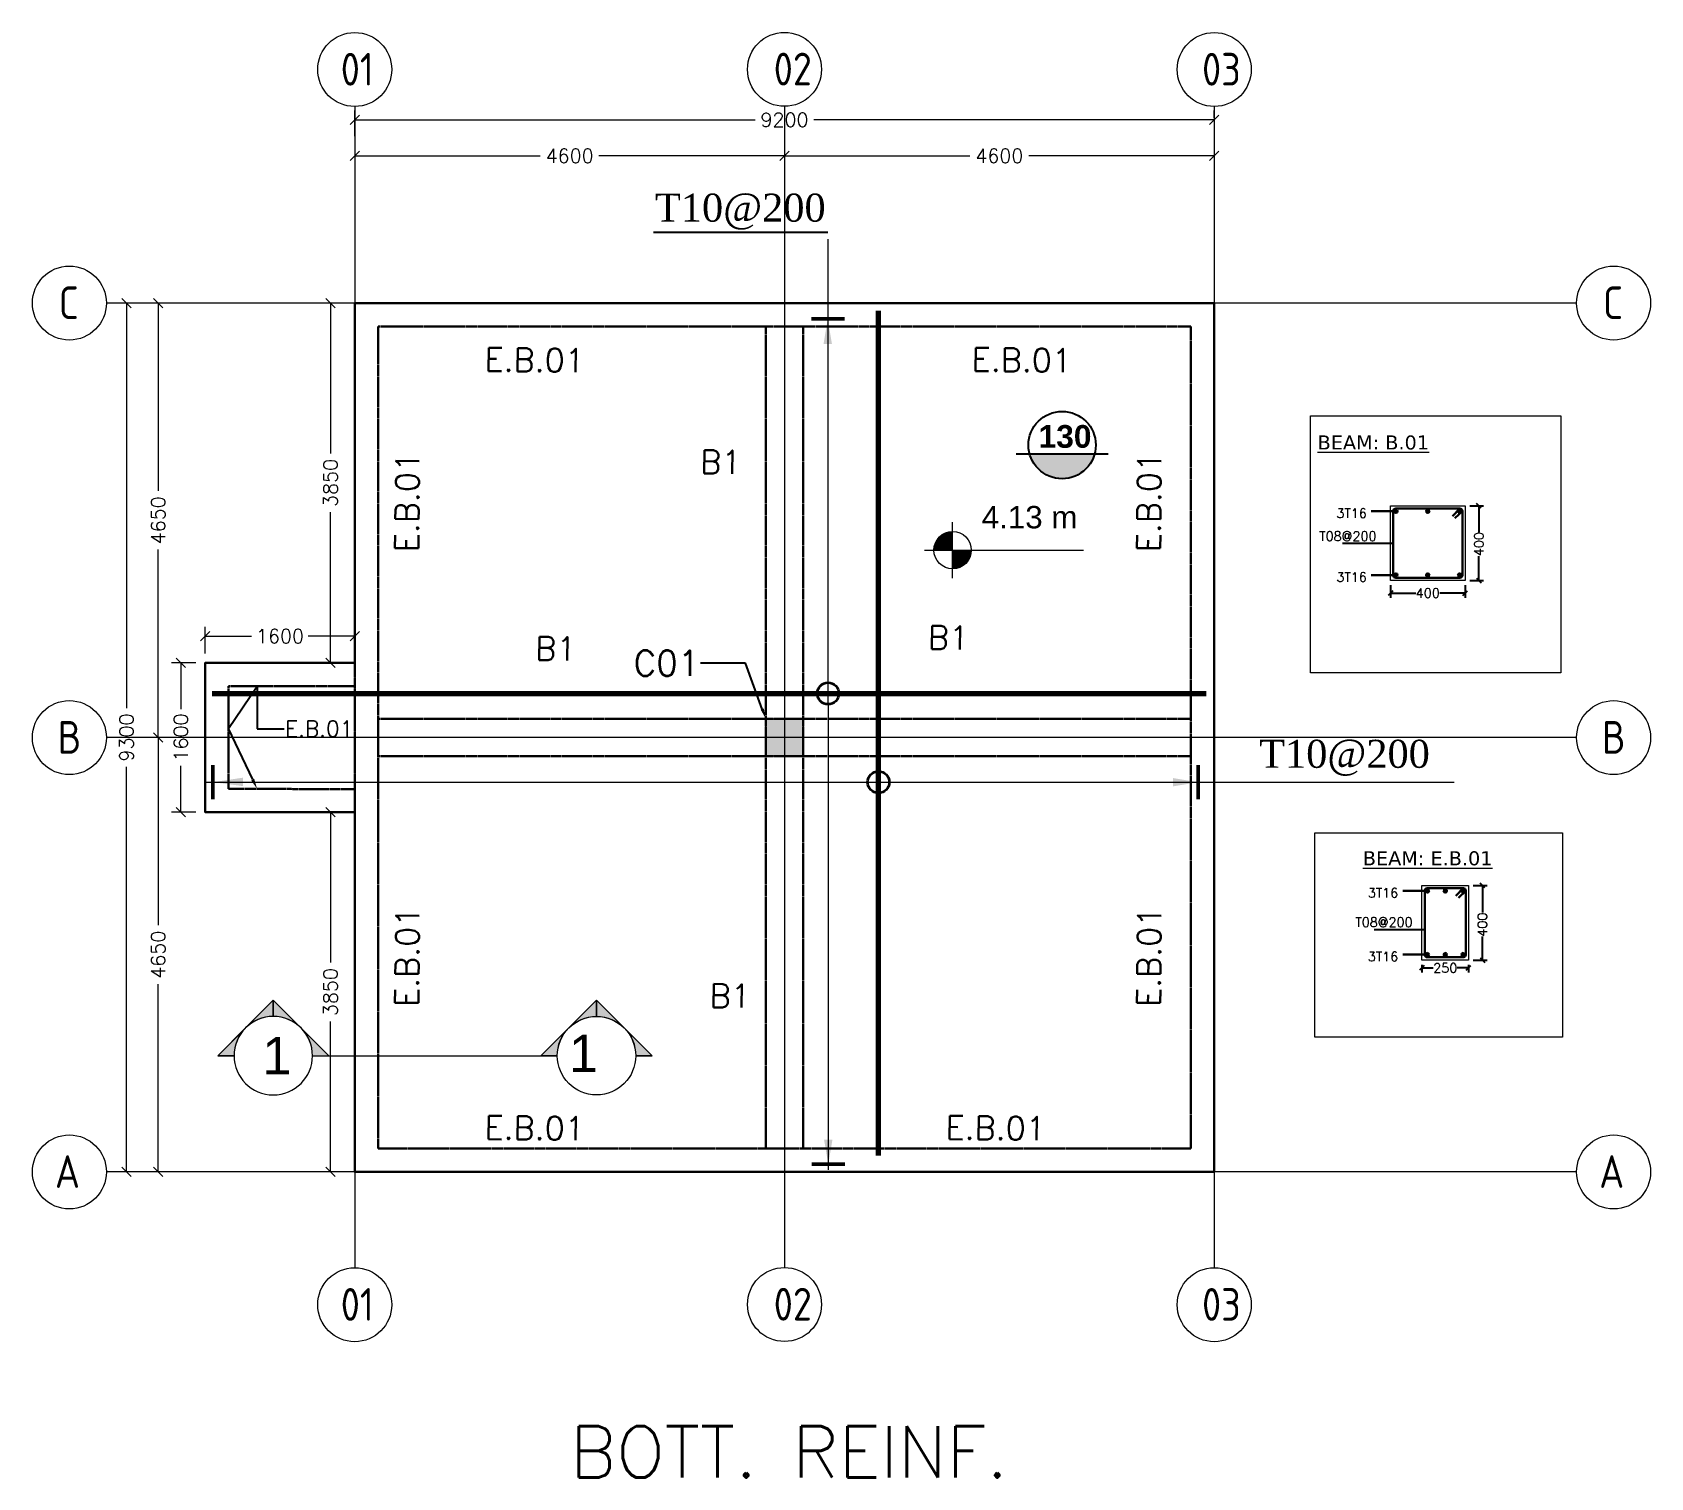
# Model space of a CAD drawing. Header units: millimetres. Extents: x 5119 to 442966, y -339486 to 193490.
# Drawn here: x 109405 to 126727, y 95606 to 111076 of the extents above; entities that cross this region are included whole.
import ezdxf
from ezdxf import colors
from ezdxf.entities.mleader import LeaderData, LeaderLine
from ezdxf.math import Vec2, Vec3

# ---------------------------------------------------------------- set-up
doc = ezdxf.new("R2010")
doc.units = ezdxf.units.MM
doc.header["$LTSCALE"] = 10
doc.header["$PDMODE"] = 34
doc.linetypes.add('D15N1A_R&D_E_pianta level 1 (L1)_00$0$PHANTOM', pattern=[12.7, 6.35, -1.27, 1.27, -1.27, 1.27, -1.27])
doc.linetypes.add('hidden', pattern=[6.25, 4.75, -1.5])
doc.layers.add('0SLABS_Pen_No__61', color=7, linetype='Continuous', lineweight=0, true_color=0x6a6a6a)
for name, color, linetype in [('2D Drafting', 7, 'Continuous'), ('SLAB', 1, 'Continuous'), ('text', 7, 'Continuous')]:
    doc.layers.add(name, color=color, linetype=linetype)
for name, color, linetype, lineweight in [('G-ANNO-DIMS', 111, 'Continuous', 9), ('G-ANNO-SYMB', 111, 'Continuous', 9), ('S-COLS', 52, 'Continuous', 9), ('STR-BEAM', 5, 'hidden', 30), ('STR-CONC', 3, 'Continuous', 30), ('STR-CONC_IN_SEC', 7, 'Continuous', 15), ('STR-DIM', 1, 'Continuous', 9), ('STR-GRID', 248, 'Continuous', 9), ('STR-HATCH', 4, 'Continuous', 9), ('STR-REINF_IN_SEC', 7, 'Continuous', 30), ('STR-TEXT', 7, 'Continuous', 9)]:
    doc.layers.add(name, color=color, linetype=linetype, lineweight=lineweight)
doc.styles.add('Arial_2', font='arial.ttf', dxfattribs={"height": 450})
doc.styles.add('Arial_3', font='arial.ttf', dxfattribs={"height": 240})
doc.styles.add('MINA_CM_S', font='romans.shx', dxfattribs={"height": 15})
doc.styles.add('MINA_MM', font='romans.shx', dxfattribs={"height": 200})
doc.styles.add('MINA_MM_ANNOT_PLAN', font='dim.shx', dxfattribs={"height": 350})
doc.styles.add('MINA_MM_S', font='romans.shx', dxfattribs={"height": 150})
doc.styles.add('MINA_MM_X-SEC_50', font='romans.shx', dxfattribs={"height": 100})
doc.styles.add('MZBOLT', font='times.ttf', dxfattribs={"height": 0.5})
doc.styles.add('style1', font='arialbd.ttf')
doc.dimstyles.new('MINA_MM_S', dxfattribs={"dimtxt": 150, "dimasz": 100, "dimexe": 100, "dimexo": 100, "dimgap": 50, "dimtad": 0, "dimdec": 0, "dimzin": 0, "dimdsep": 46, "dimtxsty": 'MINA_MM_S', "dimblk": 'OBLIQUE', "dimcen": 0.09, "dimclrd": 256, "dimclre": 256, "dimclrt": 7, "dimadec": 0, "dimazin": 0, "dimtfac": 1, "dimtdec": 0, "dimtix": 1, "dimtofl": 0, "dimtmove": 0, "dimatfit": 0, "dimfxl": 1, "dimtolj": 1, "dimtzin": 0, "dimlwd": -1, "dimlwe": -1, "dimarcsym": 0})
doc.dimstyles.new('MINA_MM_X-SEC_50', dxfattribs={"dimtxt": 100, "dimasz": 50, "dimexe": 50, "dimexo": 50, "dimgap": 0, "dimtad": 0, "dimdec": 0, "dimlfac": 0.5, "dimzin": 0, "dimdsep": 46, "dimtxsty": 'MINA_MM_X-SEC_50', "dimblk": 'OBLIQUE', "dimcen": 90, "dimclrt": 7, "dimadec": 0, "dimazin": 0, "dimtfac": 1, "dimtdec": 0, "dimtofl": 0, "dimtmove": 0, "dimatfit": 0, "dimfxl": 1, "dimtolj": 1, "dimtzin": 0, "dimarcsym": 0})

# ---------------------------------------------------------------- blocks, each defined once
blk = doc.blocks.new('40X45')
at = {"ltscale": 10, "true_color": 0xcd6928}
h = blk.add_hatch(color=32, dxfattribs=at)
h.dxf.hatch_style = 1
h.paths.add_polyline_path([(8370, 114284), (8370, 113884), (8770, 113884), (8770, 114284)])
at = {"layer": 'S-COLS', "ltscale": 10}
blk.add_lwpolyline([(8370, 114284), (8770, 114284), (8770, 113884), (8370, 113884), (8370, 114284)], dxfattribs=at)
blk = doc.blocks.new('_Oblique')
at = {"color": 0, "linetype": 'ByBlock', "lineweight": -2}
blk.add_line((-0.5, -0.5), (0.5, 0.5), dxfattribs=at)
blk = doc.blocks.new('*D360')
at = {"layer": 'Defpoints', "color": 0, "ltscale": 10, "transparency": 16777216}
for p in [(111058, 108178), (110753, 103529), (110843, 103529)]:
    blk.add_point(p, dxfattribs=at)
at = {"layer": 'STR-DIM', "ltscale": 10, "transparency": 16777216}
for p, q in [((110958, 108178), (110653, 108178)), ((110753, 108178), (110753, 106168)), ((110753, 103529), (110753, 105539)), ((110743, 103529), (110653, 103529))]:
    blk.add_line(p, q, dxfattribs=at)
at = {"layer": 'STR-DIM', "ltscale": 10, "transparency": 16777216, "xscale": 100, "yscale": 100, "zscale": 100}
for p, rotation in [((110753, 108178), 90), ((110753, 103529), 270)]:
    blk.add_blockref('_Oblique', p, dxfattribs=dict(at, rotation=rotation))
at = {"layer": 'STR-DIM', "color": 7, "ltscale": 10, "transparency": 16777216, "insert": (110753, 105853), "char_height": 150, "attachment_point": 5, "rotation": 90, "style": 'MINA_MM_S'}
blk.add_mtext('\\A1;4650', dxfattribs=at)
blk = doc.blocks.new('*D361')
at = {"layer": 'Defpoints', "color": 0, "ltscale": 10, "transparency": 16777216}
for p in [(110843, 103529), (110753, 98878), (111128, 98878)]:
    blk.add_point(p, dxfattribs=at)
at = {"layer": 'STR-DIM', "ltscale": 10, "transparency": 16777216}
for p, q in [((110743, 103529), (110653, 103529)), ((110753, 103529), (110753, 101518)), ((110753, 98878), (110753, 100889)), ((111028, 98878), (110653, 98878))]:
    blk.add_line(p, q, dxfattribs=at)
at = {"layer": 'STR-DIM', "ltscale": 10, "transparency": 16777216, "xscale": 100, "yscale": 100, "zscale": 100}
for p, rotation in [((110753, 103529), 90), ((110753, 98878), 270)]:
    blk.add_blockref('_Oblique', p, dxfattribs=dict(at, rotation=rotation))
at = {"layer": 'STR-DIM', "color": 7, "ltscale": 10, "transparency": 16777216, "insert": (110753, 101203), "char_height": 150, "attachment_point": 5, "rotation": 90, "style": 'MINA_MM_S'}
blk.add_mtext('\\A1;4650', dxfattribs=at)
blk = doc.blocks.new('*D362')
at = {"layer": 'Defpoints', "color": 0, "ltscale": 10, "transparency": 16777216}
for p in [(111058, 108178), (110414, 98878), (111128, 98878)]:
    blk.add_point(p, dxfattribs=at)
at = {"layer": 'STR-DIM', "ltscale": 10, "transparency": 16777216}
for p, q in [((110958, 108178), (110314, 108178)), ((110414, 108178), (110414, 103843)), ((110414, 98878), (110414, 103214)), ((111028, 98878), (110314, 98878))]:
    blk.add_line(p, q, dxfattribs=at)
at = {"layer": 'STR-DIM', "ltscale": 10, "transparency": 16777216, "xscale": 100, "yscale": 100, "zscale": 100}
for p, rotation in [((110414, 108178), 90), ((110414, 98878), 270)]:
    blk.add_blockref('_Oblique', p, dxfattribs=dict(at, rotation=rotation))
at = {"layer": 'STR-DIM', "color": 7, "ltscale": 10, "transparency": 16777216, "insert": (110414, 103528), "char_height": 150, "attachment_point": 5, "rotation": 90, "style": 'MINA_MM_S'}
blk.add_mtext('\\A1;9300', dxfattribs=at)
blk = doc.blocks.new('*D359')
at = {"layer": 'Defpoints', "color": 0, "ltscale": 10, "transparency": 16777216}
for p in [(122056, 110138), (122056, 110061), (112856, 109864)]:
    blk.add_point(p, dxfattribs=at)
at = {"layer": 'STR-DIM', "ltscale": 10, "transparency": 16777216}
for p, q in [((112856, 109964), (112856, 110238)), ((122056, 110161), (122056, 110238)), ((112856, 110138), (117141, 110138)), ((122056, 110138), (117770, 110138))]:
    blk.add_line(p, q, dxfattribs=at)
at = {"layer": 'STR-DIM', "ltscale": 10, "transparency": 16777216, "xscale": 100, "yscale": 100, "zscale": 100, "rotation": 180}
blk.add_blockref('_Oblique', (112856, 110138), dxfattribs=at)
at = {"layer": 'STR-DIM', "ltscale": 10, "transparency": 16777216, "xscale": 100, "yscale": 100, "zscale": 100}
blk.add_blockref('_Oblique', (122056, 110138), dxfattribs=at)
at = {"layer": 'STR-DIM', "color": 7, "ltscale": 10, "transparency": 16777216, "insert": (117456, 110138), "char_height": 150, "attachment_point": 5, "style": 'MINA_MM_S'}
blk.add_mtext('\\A1;9200', dxfattribs=at)
blk = doc.blocks.new('*D363')
at = {"layer": 'Defpoints', "color": 0, "ltscale": 10, "transparency": 16777216}
for p in [(117456, 109836), (122056, 109836), (117456, 109754)]:
    blk.add_point(p, dxfattribs=at)
at = {"layer": 'STR-DIM', "ltscale": 10, "transparency": 16777216}
for p, q in [((117456, 109754), (119441, 109754)), ((117456, 109736), (117456, 109654)), ((122056, 109754), (120070, 109754)), ((122056, 109736), (122056, 109654))]:
    blk.add_line(p, q, dxfattribs=at)
at = {"layer": 'STR-DIM', "ltscale": 10, "transparency": 16777216, "xscale": 100, "yscale": 100, "zscale": 100, "rotation": 180}
blk.add_blockref('_Oblique', (117456, 109754), dxfattribs=at)
at = {"layer": 'STR-DIM', "ltscale": 10, "transparency": 16777216, "xscale": 100, "yscale": 100, "zscale": 100}
blk.add_blockref('_Oblique', (122056, 109754), dxfattribs=at)
at = {"layer": 'STR-DIM', "color": 7, "ltscale": 10, "transparency": 16777216, "insert": (119756, 109754), "char_height": 150, "attachment_point": 5, "style": 'MINA_MM_S'}
blk.add_mtext('\\A1;4600', dxfattribs=at)
blk = doc.blocks.new('*D364')
at = {"layer": 'Defpoints', "color": 0, "ltscale": 10, "transparency": 16777216}
for p in [(112856, 109864), (117456, 109838), (112856, 109755)]:
    blk.add_point(p, dxfattribs=at)
at = {"layer": 'STR-DIM', "ltscale": 10, "transparency": 16777216}
for p, q in [((112856, 109764), (112856, 109655)), ((112856, 109755), (114841, 109755)), ((117456, 109755), (115470, 109755)), ((117456, 109738), (117456, 109655))]:
    blk.add_line(p, q, dxfattribs=at)
at = {"layer": 'STR-DIM', "ltscale": 10, "transparency": 16777216, "xscale": 100, "yscale": 100, "zscale": 100, "rotation": 180}
blk.add_blockref('_Oblique', (112856, 109755), dxfattribs=at)
at = {"layer": 'STR-DIM', "ltscale": 10, "transparency": 16777216, "xscale": 100, "yscale": 100, "zscale": 100}
blk.add_blockref('_Oblique', (117456, 109755), dxfattribs=at)
at = {"layer": 'STR-DIM', "color": 7, "ltscale": 10, "transparency": 16777216, "insert": (115156, 109755), "char_height": 150, "attachment_point": 5, "style": 'MINA_MM_S'}
blk.add_mtext('\\A1;4600', dxfattribs=at)
blk = doc.blocks.new('*D365')
at = {"layer": 'Defpoints', "color": 0, "ltscale": 10, "transparency": 16777216}
for p in [(111256, 104612), (111256, 104328), (112856, 104328)]:
    blk.add_point(p, dxfattribs=at)
at = {"layer": 'STR-DIM', "ltscale": 10, "transparency": 16777216}
for p, q in [((111256, 104428), (111256, 104712)), ((112856, 104428), (112856, 104712)), ((111256, 104612), (111752, 104612)), ((112856, 104612), (112359, 104612))]:
    blk.add_line(p, q, dxfattribs=at)
at = {"layer": 'STR-DIM', "ltscale": 10, "transparency": 16777216, "xscale": 100, "yscale": 100, "zscale": 100, "rotation": 180}
blk.add_blockref('_Oblique', (111256, 104612), dxfattribs=at)
at = {"layer": 'STR-DIM', "ltscale": 10, "transparency": 16777216, "xscale": 100, "yscale": 100, "zscale": 100}
blk.add_blockref('_Oblique', (112856, 104612), dxfattribs=at)
at = {"layer": 'STR-DIM', "color": 7, "ltscale": 10, "transparency": 16777216, "insert": (112056, 104612), "char_height": 150, "attachment_point": 5, "style": 'MINA_MM_S'}
blk.add_mtext('\\A1;1600', dxfattribs=at)
blk = doc.blocks.new('*D366')
at = {"layer": 'Defpoints', "color": 0, "ltscale": 10, "transparency": 16777216}
for p in [(111256, 104328), (110993, 102728), (111256, 102728)]:
    blk.add_point(p, dxfattribs=at)
at = {"layer": 'STR-DIM', "ltscale": 10, "transparency": 16777216}
for p, q in [((111156, 104328), (110893, 104328)), ((110993, 104328), (110993, 103832)), ((110993, 102728), (110993, 103225)), ((111156, 102728), (110893, 102728))]:
    blk.add_line(p, q, dxfattribs=at)
at = {"layer": 'STR-DIM', "ltscale": 10, "transparency": 16777216, "xscale": 100, "yscale": 100, "zscale": 100}
for p, rotation in [((110993, 104328), 90), ((110993, 102728), 270)]:
    blk.add_blockref('_Oblique', p, dxfattribs=dict(at, rotation=rotation))
at = {"layer": 'STR-DIM', "color": 7, "ltscale": 10, "transparency": 16777216, "insert": (110993, 103528), "char_height": 150, "attachment_point": 5, "rotation": 90, "style": 'MINA_MM_S'}
blk.add_mtext('\\A1;1600', dxfattribs=at)
blk = doc.blocks.new('*D367')
at = {"layer": 'Defpoints', "color": 0, "ltscale": 10, "transparency": 16777216}
for p in [(112856, 108178), (112596, 104328), (112856, 104328)]:
    blk.add_point(p, dxfattribs=at)
at = {"layer": 'STR-DIM', "ltscale": 10, "transparency": 16777216}
for p, q in [((112756, 108178), (112496, 108178)), ((112596, 108178), (112596, 106568)), ((112596, 104328), (112596, 105939)), ((112756, 104328), (112496, 104328))]:
    blk.add_line(p, q, dxfattribs=at)
at = {"layer": 'STR-DIM', "ltscale": 10, "transparency": 16777216, "xscale": 100, "yscale": 100, "zscale": 100}
for p, rotation in [((112596, 108178), 90), ((112596, 104328), 270)]:
    blk.add_blockref('_Oblique', p, dxfattribs=dict(at, rotation=rotation))
at = {"layer": 'STR-DIM', "color": 7, "ltscale": 10, "transparency": 16777216, "insert": (112596, 106253), "char_height": 150, "attachment_point": 5, "rotation": 90, "style": 'MINA_MM_S'}
blk.add_mtext('\\A1;3850', dxfattribs=at)
blk = doc.blocks.new('*D368')
at = {"layer": 'Defpoints', "color": 0, "ltscale": 10, "transparency": 16777216}
for p in [(112856, 102728), (112596, 98878), (112856, 98878)]:
    blk.add_point(p, dxfattribs=at)
at = {"layer": 'STR-DIM', "ltscale": 10, "transparency": 16777216}
for p, q in [((112756, 102728), (112496, 102728)), ((112596, 102728), (112596, 101118)), ((112596, 98878), (112596, 100489)), ((112756, 98878), (112496, 98878))]:
    blk.add_line(p, q, dxfattribs=at)
at = {"layer": 'STR-DIM', "ltscale": 10, "transparency": 16777216, "xscale": 100, "yscale": 100, "zscale": 100}
for p, rotation in [((112596, 102728), 90), ((112596, 98878), 270)]:
    blk.add_blockref('_Oblique', p, dxfattribs=dict(at, rotation=rotation))
at = {"layer": 'STR-DIM', "color": 7, "ltscale": 10, "transparency": 16777216, "insert": (112596, 100803), "char_height": 150, "attachment_point": 5, "rotation": 90, "style": 'MINA_MM_S'}
blk.add_mtext('\\A1;3850', dxfattribs=at)
blk = doc.blocks.new('ggggggg')
at = {"layer": 'STR-GRID', "ltscale": 10}
for p, q in [((112856, 110282), (112856, 97853)), ((117456, 110284), (117456, 97855)), ((122056, 110282), (122056, 97853))]:
    blk.add_line(p, q, dxfattribs=at)
for points in [[(125935, 108178), (110197, 108178)], [(125935, 103527), (110197, 103527)], [(125935, 98878), (110197, 98878)]]:
    blk.add_lwpolyline(points, dxfattribs=at)
for centre in [(112856, 110678), (117456, 110680), (122056, 110678), (109801, 108178), (126331, 108178), (109801, 103527), (126331, 103527), (109801, 98878), (126331, 98878), (112856, 97457), (117456, 97459), (122056, 97457)]:
    blk.add_circle(centre, 396, dxfattribs=at)
at = {"layer": 'STR-TEXT', "char_height": 350, "attachment_point": 3, "style": 'MINA_MM_ANNOT_PLAN'}
for s, insert in [('01', (113060, 110856)), ('02', (117749, 110858)), ('03', (122340, 110856)), ('C', (109902, 108357)), ('C', (126432, 108357)), ('B', (109930, 103705)), ('B', (126460, 103705)), ('A', (109915, 99057)), ('A', (126445, 99057)), ('01', (113060, 97635)), ('02', (117749, 97637)), ('03', (122340, 97635))]:
    blk.add_mtext_dynamic_manual_height_columns(s, width=668.67, gutter_width=12.5, heights=[0], dxfattribs=dict(at, insert=insert))
blk = doc.blocks.new('Spot Elevations - Standard-23738-1-ground floor')
at = {"layer": 'G-ANNO-DIMS'}
h = blk.add_hatch(color=256, dxfattribs=at)
edge = h.paths.add_edge_path(flags=0)
edge.add_line((-2, 0), (-4, 0))
edge.add_arc((-2, 0), 2, 90, 180, ccw=False)
edge.add_line((-2, 2), (-2, 0))
h = blk.add_hatch(color=256, dxfattribs=at)
edge = h.paths.add_edge_path(flags=0)
edge.add_line((-2, 0), (0, 0))
edge.add_arc((-2, 0), 2, 270, 360, ccw=False)
edge.add_line((-2, -2), (-2, 0))
for p, q in [((-2, -3), (-2, 3)), ((-5, 0), (12, 0))]:
    blk.add_line(p, q, dxfattribs=at)
blk.add_circle((-2, 0), 2, dxfattribs=at)
blk = doc.blocks.new('DFSD')
at = {"layer": 'G-ANNO-DIMS', "xscale": 99.99999999999993, "yscale": 99.99999999999993, "zscale": 99.99999999999993}
blk.add_blockref('Spot Elevations - Standard-23738-1-ground floor', (849872, 70278), dxfattribs=at)
at = {"layer": 'G-ANNO-DIMS', "style": 'Arial_3'}
blk.add_text('4.13 m', height=240, dxfattribs=at).set_placement((849983, 70511))
blk = doc.blocks.new('Section - Standard-1049-4-stair case roof')
at = {"layer": 'G-ANNO-SYMB'}
h = blk.add_hatch(color=256, dxfattribs=at)
edge = h.paths.add_edge_path(flags=0)
edge.add_line((-6, 8.49), (-6, 6))
edge.add_arc((-6, 0), 6, 90, 135)
edge.add_line((-10.24, 4.24), (-6, 8.49))
h = blk.add_hatch(color=256, dxfattribs=at)
edge = h.paths.add_edge_path(flags=0)
edge.add_line((-6, 8.49), (-1.76, 4.24))
edge.add_arc((-6, 0), 6, 45, 90)
edge.add_line((-6, 6), (-6, 8.49))
h = blk.add_hatch(color=256, dxfattribs=at)
edge = h.paths.add_edge_path(flags=0)
edge.add_line((-14.49, 0), (-10.24, 4.24))
edge.add_arc((-6, 0), 6, 135, 180)
edge.add_line((-12, 0), (-14.49, 0))
h = blk.add_hatch(color=256, dxfattribs=at)
edge = h.paths.add_edge_path(flags=0)
edge.add_line((2.49, 0), (0, 0))
edge.add_arc((-6, 0), 6, 360, 405)
edge.add_line((-1.76, 4.24), (2.49, 0))
for p, q in [((-6, 8.49), (-14.49, 0)), ((-6, 8.49), (-10.24, 4.24)), ((-6, 8.49), (2.49, 0)), ((-6, 6), (-6, 8.49)), ((-6, 8.49), (-6, 6)), ((-1.76, 4.24), (-6, 8.49)), ((-10.24, 4.24), (-14.49, 0)), ((2.49, 0), (-1.76, 4.24)), ((-14.49, 0), (-12, 0)), ((0, 0), (2.49, 0)), ((-12, 0), (-14.49, 0)), ((0, 0), (2.49, 0))]:
    blk.add_line(p, q, dxfattribs=at)
for start, end in [(360, 180), (90, 135), (45, 90), (135, 180), (360, 45), (180, 360)]:
    blk.add_arc((-6, 0), 6, start, end, dxfattribs=at)
blk = doc.blocks.new('*D453')
at = {"layer": 'Defpoints', "color": 0, "transparency": 16777216}
for p in [(124779, 101945), (124779, 101145), (124926, 101145)]:
    blk.add_point(p, dxfattribs=at)
at = {"layer": 'STR-DIM', "color": 0, "lineweight": -2, "transparency": 16777216}
for p, q in [((124829, 101945), (124976, 101945)), ((124926, 101945), (124926, 101654)), ((124926, 101145), (124926, 101397)), ((124829, 101145), (124976, 101145))]:
    blk.add_line(p, q, dxfattribs=at)
at = {"layer": 'STR-DIM', "color": 0, "lineweight": -2, "transparency": 16777216, "xscale": 50, "yscale": 50, "zscale": 50}
for p, rotation in [((124926, 101945), 90), ((124926, 101145), 270)]:
    blk.add_blockref('_Oblique', p, dxfattribs=dict(at, rotation=rotation))
at = {"layer": 'STR-DIM', "color": 7, "transparency": 16777216, "insert": (124926, 101525), "char_height": 100, "attachment_point": 5, "rotation": 90, "style": 'MINA_MM_X-SEC_50'}
blk.add_mtext('\\A1;400', dxfattribs=at)
blk = doc.blocks.new('BAR')
at = {"layer": 'STR-HATCH'}
h = blk.add_hatch(dxfattribs=at)
h.set_pattern_fill('ANSI31', color=256, scale=20)
h.set_pattern_definition([(45, (0, 0), (-1.76777, 1.76777), [])])
edge = h.paths.add_edge_path()
edge.add_arc((0, 0), 12.5, 0, 360)
at = {"layer": 'STR-REINF_IN_SEC'}
blk.add_circle((0, 0), 12.5, dxfattribs=at)
blk = doc.blocks.new('*D455')
at = {"layer": 'Defpoints', "color": 0, "transparency": 16777216}
for p in [(124279, 101145), (124779, 101145), (124779, 101061)]:
    blk.add_point(p, dxfattribs=at)
at = {"layer": 'STR-DIM', "color": 0, "lineweight": -2, "transparency": 16777216}
for p, q in [((124279, 101095), (124279, 101011)), ((124279, 101061), (124400, 101061)), ((124779, 101061), (124657, 101061)), ((124779, 101095), (124779, 101011))]:
    blk.add_line(p, q, dxfattribs=at)
at = {"layer": 'STR-DIM', "color": 0, "lineweight": -2, "transparency": 16777216, "xscale": 50, "yscale": 50, "zscale": 50, "rotation": 180}
blk.add_blockref('_Oblique', (124279, 101061), dxfattribs=at)
at = {"layer": 'STR-DIM', "color": 0, "lineweight": -2, "transparency": 16777216, "xscale": 50, "yscale": 50, "zscale": 50}
blk.add_blockref('_Oblique', (124779, 101061), dxfattribs=at)
at = {"layer": 'STR-DIM', "color": 7, "transparency": 16777216, "insert": (124529, 101061), "char_height": 100, "attachment_point": 5, "style": 'MINA_MM_X-SEC_50'}
blk.add_mtext('\\A1;250', dxfattribs=at)
blk = doc.blocks.new('*D454')
at = {"layer": 'Defpoints', "color": 0, "transparency": 16777216}
for p in [(124742, 106008), (124742, 105208), (124890, 105208)]:
    blk.add_point(p, dxfattribs=at)
at = {"layer": 'STR-DIM', "color": 0, "lineweight": -2, "transparency": 16777216}
for p, q in [((124792, 106008), (124940, 106008)), ((124890, 106008), (124890, 105727)), ((124890, 105208), (124890, 105470)), ((124792, 105208), (124940, 105208))]:
    blk.add_line(p, q, dxfattribs=at)
at = {"layer": 'STR-DIM', "color": 0, "lineweight": -2, "transparency": 16777216, "xscale": 50, "yscale": 50, "zscale": 50}
for p, rotation in [((124890, 106008), 90), ((124890, 105208), 270)]:
    blk.add_blockref('_Oblique', p, dxfattribs=dict(at, rotation=rotation))
at = {"layer": 'STR-DIM', "color": 7, "transparency": 16777216, "insert": (124890, 105598), "char_height": 100, "attachment_point": 5, "rotation": 90, "style": 'MINA_MM_X-SEC_50'}
blk.add_mtext('\\A1;400', dxfattribs=at)
blk = doc.blocks.new('*D456')
at = {"layer": 'Defpoints', "color": 0, "transparency": 16777216}
for p in [(123942, 105208), (124742, 105208), (124742, 105074)]:
    blk.add_point(p, dxfattribs=at)
at = {"layer": 'STR-DIM', "color": 0, "lineweight": -2, "transparency": 16777216}
for p, q in [((123942, 105158), (123942, 105024)), ((124742, 105158), (124742, 105024)), ((123942, 105074), (124214, 105074)), ((124742, 105074), (124471, 105074))]:
    blk.add_line(p, q, dxfattribs=at)
at = {"layer": 'STR-DIM', "color": 0, "lineweight": -2, "transparency": 16777216, "xscale": 50, "yscale": 50, "zscale": 50, "rotation": 180}
blk.add_blockref('_Oblique', (123942, 105074), dxfattribs=at)
at = {"layer": 'STR-DIM', "color": 0, "lineweight": -2, "transparency": 16777216, "xscale": 50, "yscale": 50, "zscale": 50}
blk.add_blockref('_Oblique', (124742, 105074), dxfattribs=at)
at = {"layer": 'STR-DIM', "color": 7, "transparency": 16777216, "insert": (124342, 105074), "char_height": 100, "attachment_point": 5, "style": 'MINA_MM_X-SEC_50'}
blk.add_mtext('\\A1;400', dxfattribs=at)

msp = doc.modelspace()

# ---------------------------------------------------------------- hatches: boundary and pattern name
at = {"layer": '2D Drafting'}
msp.add_hatch(color=255, dxfattribs=at).paths.add_polyline_path([(120080.3, 106563.3, 0.7637627), (120775.8, 106563.3)])

# ---------------------------------------------------------------- linework, layer by layer
msp.add_line((117918.8, 108934.3), (116054.1, 108934.3))
at = {"lineweight": 0}
for p, q in [((117918.8, 108860.7), (117924.6, 98898.7)), ((111255.8, 103049.4), (124626, 103049.4))]:
    msp.add_line(p, q, dxfattribs=at)
at = {"lineweight": 70}
for p, q in [((118461.8, 99052.9), (118461.8, 108095.2)), ((111331.1, 103999.3), (121970.4, 103999.3))]:
    msp.add_line(p, q, dxfattribs=at)
at = {"lineweight": 50}
for p, q in [((117746.7, 108008.5), (118099.1, 108008.5)), ((111336.7, 102868.5), (111336.7, 103230.3)), ((121882.9, 102868.5), (121882.9, 103230.3)), ((117748.4, 98960.8), (118100.8, 98960.8))]:
    msp.add_line(p, q, dxfattribs=at)
for points in [[(117964.1, 107738.5), (117874.1, 107738.5), (117919.1, 108008.5)], [(111659.8, 103098.1), (111659.8, 103008.1), (111336.7, 103049.4)], [(121613.1, 103094.4), (121613.1, 103004.4), (121883.1, 103049.4)], [(117969.6, 99223.3), (117879.6, 99223.3), (117924.6, 98960.8)]]:
    msp.add_solid(points)
at = {"layer": '0SLABS_Pen_No__61', "color": 6, "linetype": 'Continuous', "lineweight": 35}
for centre in [(117922, 103999.3), (118461.8, 103049.4)]:
    msp.add_circle(centre, 116, dxfattribs=at)
at = {"layer": '2D Drafting'}
msp.add_line((119934.5, 106563.3), (120921.7, 106563.3), dxfattribs=at)
msp.add_circle((120428.1, 106658.1), 360.4, dxfattribs=at)
at = {"layer": 'G-ANNO-SYMB'}
msp.add_line((112400, 100122.1), (115019.9, 100122.1), dxfattribs=at)
at = {"layer": 'STR-BEAM', "ltscale": 0.25}
msp.add_lwpolyline([(113105.8, 107928.3), (121805.8, 107928.3), (121805.8, 99128.3), (113105.8, 99128.3)], close=True, dxfattribs=at)
for points in [[(117255.8, 99128.4), (117255.8, 107928.4)], [(117655.8, 99128.4), (117655.8, 107928.4)], [(112855.8, 104328.3), (112855.8, 102728.3)], [(112855.8, 104078.3), (111505.8, 104078.3), (111505.8, 102978.3), (112855.8, 102975.3)], [(113105.8, 103728.3), (121805.8, 103728.3)], [(113105.8, 103328.3), (121805.8, 103328.3)]]:
    msp.add_lwpolyline(points, dxfattribs=at)
at = {"layer": 'STR-CONC', "ltscale": 10}
msp.add_lwpolyline([(112855.8, 102728.4), (111255.8, 102728.4), (111255.8, 104328.4), (112855.8, 104328.4), (112855.8, 108178.4), (122055.8, 108178.4), (122055.8, 98878.4), (112855.8, 98878.4)], close=True, dxfattribs=at)
at = {"layer": 'STR-CONC_IN_SEC'}
for points in [[(124742.1, 106008.3), (124742.1, 105208.3), (123942.1, 105208.3), (123942.1, 106008.3)], [(124778.6, 101945.1), (124778.6, 101145.2), (124278.6, 101145.2), (124278.6, 101945.1)]]:
    msp.add_lwpolyline(points, close=True, dxfattribs=at)
at = {"layer": 'STR-DIM'}
for points in [[(123085, 106970.3), (125765.6, 106970.3), (125765.6, 104218.6), (123085, 104218.6)], [(123131.5, 102507.2), (125782.5, 102507.2), (125782.5, 100319.1), (123131.5, 100319.1)]]:
    msp.add_lwpolyline(points, close=True, dxfattribs=at)
at = {"layer": 'STR-REINF_IN_SEC'}
for points in [[(123998.1, 105978.3), (124686.1, 105978.3, -0.4142136), (124712.1, 105952.3), (124712.1, 105264.3, -0.4142136), (124686.1, 105238.3), (123998.1, 105238.3, -0.4142136), (123972.1, 105264.3), (123972.1, 105952.3, -0.4142136)], [(124334.6, 101915.1), (124722.6, 101915.1, -0.4142136), (124748.6, 101889.1), (124748.6, 101201.2, -0.4142136), (124722.6, 101175.2), (124334.6, 101175.2, -0.4142136), (124308.6, 101201.2), (124308.6, 101889.1, -0.4142136)]]:
    msp.add_lwpolyline(points, format="xyb", close=True, dxfattribs=at)
for points in [[(124685.3, 105978.3), (124605.8, 105897.5)], [(124712.1, 105951.6), (124633, 105874.4)], [(124721.8, 101915.1), (124642.2, 101834.4)], [(124748.6, 101888.5), (124669.5, 101811.3)]]:
    msp.add_lwpolyline(points, dxfattribs=at)

# ---------------------------------------------------------------- block references
at = {"layer": 'G-ANNO-SYMB', "yscale": 69.99999999999994, "zscale": 69.99999999999994}
for p, xscale in [((112403.8, 100122.1), 69.99999999999994), ((115023.8, 100122.1), -69.99999999999994)]:
    msp.add_blockref('Section - Standard-1049-4-stair case roof', p, dxfattribs=dict(at, xscale=xscale))
at = {"layer": 'S-COLS'}
msp.add_blockref('40X45', (108886.2, -10556), dxfattribs=at)
at = {"layer": 'SLAB', "color": 0}
msp.add_blockref('DFSD', (-730416.2, 35255.3), dxfattribs=at)
at = {"layer": 'STR-DIM'}
msp.add_blockref('ggggggg', (0, 0), dxfattribs=at)
at = {"layer": 'STR-REINF_IN_SEC', "yscale": 1.44, "zscale": 1.44, "rotation": 180}
for p, xscale in [((124001, 105949.6), -1.44), ((124342.1, 105949.6), -1.44), ((124683.1, 105949.6), 1.44), ((124337.5, 101886.5), -1.44), ((124528.6, 101886.5), -1.44), ((124719.6, 101886.5), 1.44)]:
    msp.add_blockref('BAR', p, dxfattribs=dict(at, xscale=xscale))
at = {"layer": 'STR-REINF_IN_SEC', "yscale": 1.44, "zscale": 1.44}
for p, xscale in [((124001, 105266.9), 1.44), ((124342.1, 105266.9), 1.44), ((124683.1, 105266.9), -1.44), ((124337.5, 101203.8), 1.44), ((124528.6, 101203.8), 1.44), ((124719.6, 101203.8), -1.44)]:
    msp.add_blockref('BAR', p, dxfattribs=dict(at, xscale=xscale))

# ---------------------------------------------------------------- texts
at = {"layer": 'G-ANNO-SYMB', "char_height": 400, "width": 192.405, "style": 'Arial_2'}
for insert, attachment_point in [((111867.2, 100322.5), 1), ((115460.1, 100347.2), 3)]:
    msp.add_mtext('1', dxfattribs=dict(at, insert=insert, attachment_point=attachment_point))
at = {"layer": 'STR-TEXT', "char_height": 250, "attachment_point": 3, "style": 'MINA_MM'}
for s, insert, rotation in [('E.B.01', (115319, 107688.4), 359.38059), ('E.B.01', (120533.4, 107688.4), 359.38059), ('B1', (116995.7, 106599.5), 359.38059), ('B1', (116995.7, 106599.5), 359.38059), ('E.B.01', (113297.9, 106584.8), 89.38059), ('E.B.01', (121238.9, 106584.8), 89.38059), ('B1', (119432.5, 104720.3), 359.38059), ('B1', (115229.2, 104602.9), 359.38059), ('E.B.01', (113297.9, 101717.9), 89.38059), ('E.B.01', (121238.9, 101717.9), 89.38059), ('B1', (117096.7, 100885.4), 359.38059), ('B1', (117096.7, 100885.4), 359.38059), ('E.B.01', (115319, 99467.1), 359.38059), ('E.B.01', (120253.8, 99467.1), 359.38059)]:
    msp.add_mtext_dynamic_manual_height_columns(s, width=668.667, gutter_width=12.5, heights=[0], dxfattribs=dict(at, insert=insert, rotation=rotation))
at = {"layer": 'STR-TEXT'}
for s, insert, char_height, attachment_point, style in [('\\A1;{\\fVerdana|b0|i0|c0|p34;\\LBEAM: B.01}', (123162.5, 106761), 150, 1, 'MINA_CM_S'), ('\\A1;3T16', (123363.7, 105978.6), 100, 1, 'MINA_MM_X-SEC_50'), ('\\A1;T08@200', (123179.9, 105732.7), 100, 1, 'MINA_MM_X-SEC_50'), ('\\A1;3T16', (123363.7, 105295.8), 100, 1, 'MINA_MM_X-SEC_50'), ('\\A1;{\\fVerdana|b0|i0|c0|p34;\\LBEAM: E.B.01}', (123646.5, 102310.4), 150, 1, 'MINA_CM_S'), ('\\A1;3T16', (123700.2, 101915.5), 100, 1, 'MINA_MM_X-SEC_50'), ('\\A1;T08@200', (123566.5, 101601.9), 100, 1, 'MINA_MM_X-SEC_50'), ('\\A1;3T16', (123700.2, 101232.7), 100, 1, 'MINA_MM_X-SEC_50'), ('\\A1;BOTT. REINF.', (117505.6, 95880.7), 550, 5, 'MINA_MM')]:
    msp.add_mtext(s, dxfattribs=dict(at, insert=insert, char_height=char_height, attachment_point=attachment_point, style=style))
at = {"layer": 'text', "char_height": 300, "attachment_point": 3, "style": 'MZBOLT'}
for insert, width in [((117896.6, 109349.6), 4154.823), ((124363.9, 103503.5), 8250.986)]:
    msp.add_mtext('T10@200', dxfattribs=dict(at, insert=insert, width=width))
at = {"layer": 'text', "linetype": 'D15N1A_R&D_E_pianta level 1 (L1)_00$0$PHANTOM', "lineweight": 5, "ltscale": 10, "insert": (120175.7, 106872.5), "char_height": 243, "width": 446.034, "attachment_point": 1, "style": 'style1'}
msp.add_mtext('130', dxfattribs=at)

# ---------------------------------------------------------------- dimensions: what is measured, and where the dimension line sits
at = {"layer": 'STR-DIM', "ltscale": 10}
dim = msp.add_linear_dim(base=(122055.8, 110137.9), p1=(112855.8, 109864.5), p2=(122055.8, 110061.2), dimstyle='MINA_MM_S', dxfattribs=at)
dim.commit()
dim.dimension.update_dxf_attribs({"geometry": '*D359', "text_midpoint": (117455.8, 110137.9), "dimtype": 160})
dim = msp.add_linear_dim(base=(112855.8, 109755.4), p1=(117455.8, 109837.8), p2=(112855.8, 109864.5), dimstyle='MINA_MM_S', override={"dimtmove": 1}, dxfattribs=at)
dim.commit()
dim.dimension.update_dxf_attribs({"geometry": '*D364', "text_midpoint": (115155.8, 109755.4)})
for base, p1, p2, picture, middle in [((117455.8, 109753.5), (122055.8, 109836), (117455.8, 109836), '*D363', (119755.8, 109753.5)), ((111255.8, 104611.9), (112855.8, 104328.4), (111255.8, 104328.4), '*D365', (112055.8, 104611.9))]:
    dim = msp.add_linear_dim(base=base, p1=p1, p2=p2, dimstyle='MINA_MM_S', dxfattribs=at)
    dim.commit()
    dim.dimension.update_dxf_attribs({"geometry": picture, "text_midpoint": middle})
for base, p1, p2, picture, middle in [((110413.8, 98878.4), (111058, 108178.4), (111127.5, 98878.4), '*D362', (110413.8, 103528.4)), ((110753, 103528.5), (111058, 108178.4), (110843.2, 103528.5), '*D360', (110753, 105853.5)), ((112596.2, 104328.4), (112855.8, 108178.4), (112855.8, 104328.4), '*D367', (112596.2, 106253.4)), ((110993.1, 102728.4), (111255.8, 104328.4), (111255.8, 102728.4), '*D366', (110993.1, 103528.4)), ((112596.2, 98878.4), (112855.8, 102728.4), (112855.8, 98878.4), '*D368', (112596.2, 100803.4))]:
    dim = msp.add_linear_dim(base=base, p1=p1, p2=p2, angle=90, dimstyle='MINA_MM_S', dxfattribs=at)
    dim.commit()
    dim.dimension.update_dxf_attribs({"geometry": picture, "text_midpoint": middle})
at = {"layer": 'STR-DIM'}
for base, p1, p2, picture, middle in [((124889.7, 105208.3), (124742.1, 106008.3), (124742.1, 105208.3), '*D454', (124889.7, 105598.3)), ((124926.2, 101145.2), (124778.6, 101945.1), (124778.6, 101145.2), '*D453', (124926.2, 101525.4))]:
    dim = msp.add_linear_dim(base=base, p1=p1, p2=p2, angle=270, dimstyle='MINA_MM_X-SEC_50', dxfattribs=at)
    dim.commit()
    dim.dimension.update_dxf_attribs({"geometry": picture, "text_midpoint": middle, "dimtype": 160})
for base, p1, p2, picture, middle in [((124742.1, 105074.5), (123942.1, 105208.3), (124742.1, 105208.3), '*D456', (124342.1, 105074.5)), ((124778.6, 101061.4), (124278.6, 101145.2), (124778.6, 101145.2), '*D455', (124528.6, 101061.4))]:
    dim = msp.add_linear_dim(base=base, p1=p1, p2=p2, dimstyle='MINA_MM_X-SEC_50', dxfattribs=at)
    dim.commit()
    dim.dimension.update_dxf_attribs({"geometry": picture, "text_midpoint": middle})
at = {"layer": 'STR-DIM', "ltscale": 10}
dim = msp.add_linear_dim(base=(110753, 98878.4), p1=(110843.2, 103528.5), p2=(111127.5, 98878.4), angle=90, dimstyle='MINA_MM_S', override={"dimtxt": 150, "dimtmove": 1}, dxfattribs=at)
dim.commit()
dim.dimension.update_dxf_attribs({"geometry": '*D361', "text_midpoint": (110753, 101203.5)})

# ---------------------------------------------------------------- leaders
at = {"layer": 'STR-DIM'}
for points in [[(124001, 105949.6), (123736.7, 105949.6), (124001, 105949.6), (123736.7, 105949.6)], [(123972.1, 105603.2), (123430.2, 105603.2)], [(124001, 105266.9), (123736.7, 105266.9), (124001, 105266.9), (123736.7, 105266.9)], [(124337.5, 101886.5), (124073.2, 101886.5), (124337.5, 101886.5), (124073.2, 101886.5)], [(124308.6, 101468.6), (123766.6, 101468.6)], [(124337.5, 101203.8), (124073.2, 101203.8), (124337.5, 101203.8), (124073.2, 101203.8)]]:
    msp.add_leader(points, dimstyle='MINA_MM_X-SEC_50', dxfattribs=at)
at = {"layer": 'STR-TEXT'}
ml = msp.add_multileader_mtext('Standard', dxfattribs=at)
ml.set_content('C01', color=256, style='MINA_MM')
ml.set_leader_properties(color=1)
ml.build(insert=Vec2(0, 0))
ml.multileader.update_dxf_attribs({"arrow_head_size": 110})
ctx = ml.context
ctx.base_point, ctx.char_height, ctx.arrow_head_size, ctx.landing_gap_size, ctx.plane_origin = Vec3(115906.2, 104324.6), 270, 110, 10, Vec3(118759.2, 103523.2)
ctx.text_align_type = 2
notes = []
notes.append((ctx, [(1, (1, 1, 0), (117040.3, 104324.6), (-1, 0), 484.1, [(0, [(117255.8, 103728.4)], 0, [])])]))
ctx.mtext.insert, ctx.mtext.alignment, ctx.mtext.flow_direction = Vec3(116546.2, 104459.6), 3, 5
ml = msp.add_multileader_mtext('Standard', dxfattribs=at)
ml.set_content('E.B.01', color=256, style='MINA_MM')
ml.set_leader_properties(color=1)
ml.build(insert=Vec2(0, 0))
ml.multileader.update_dxf_attribs({"arrow_head_size": 110})
ctx = ml.context
ctx.base_point, ctx.char_height, ctx.arrow_head_size, ctx.landing_gap_size, ctx.plane_origin = Vec3(112101.6, 103621.7), 170, 110, 10, Vec3(114361.8, 102770.1)
notes.append((ctx, [(0, (1, 1, 0), (111811.3, 103621.7), (1, 0), 290.3, [(2, [(111810.9, 102977.6), (111505.8, 103623.3), (111811.3, 104078.3)], 0, [])])]))
ctx.mtext.insert, ctx.mtext.flow_direction = Vec3(112111.6, 103706.7), 5
for ctx, leaders in notes:
    for number, flags, end, landing, length, lines in leaders:
        leader = LeaderData()
        leader.index, (leader.has_last_leader_line, leader.has_dogleg_vector, leader.attachment_direction) = number, flags
        leader.last_leader_point, leader.dogleg_vector, leader.dogleg_length = Vec3(end), Vec3(landing), length
        for number, points, colour, breaks in lines:
            line = LeaderLine()
            line.index, line.vertices, line.color, line.breaks = number, Vec3.list(points), colors.encode_raw_color(colour), breaks
            leader.lines.append(line)
        ctx.leaders.append(leader)

doc.saveas('drawing.dxf')
